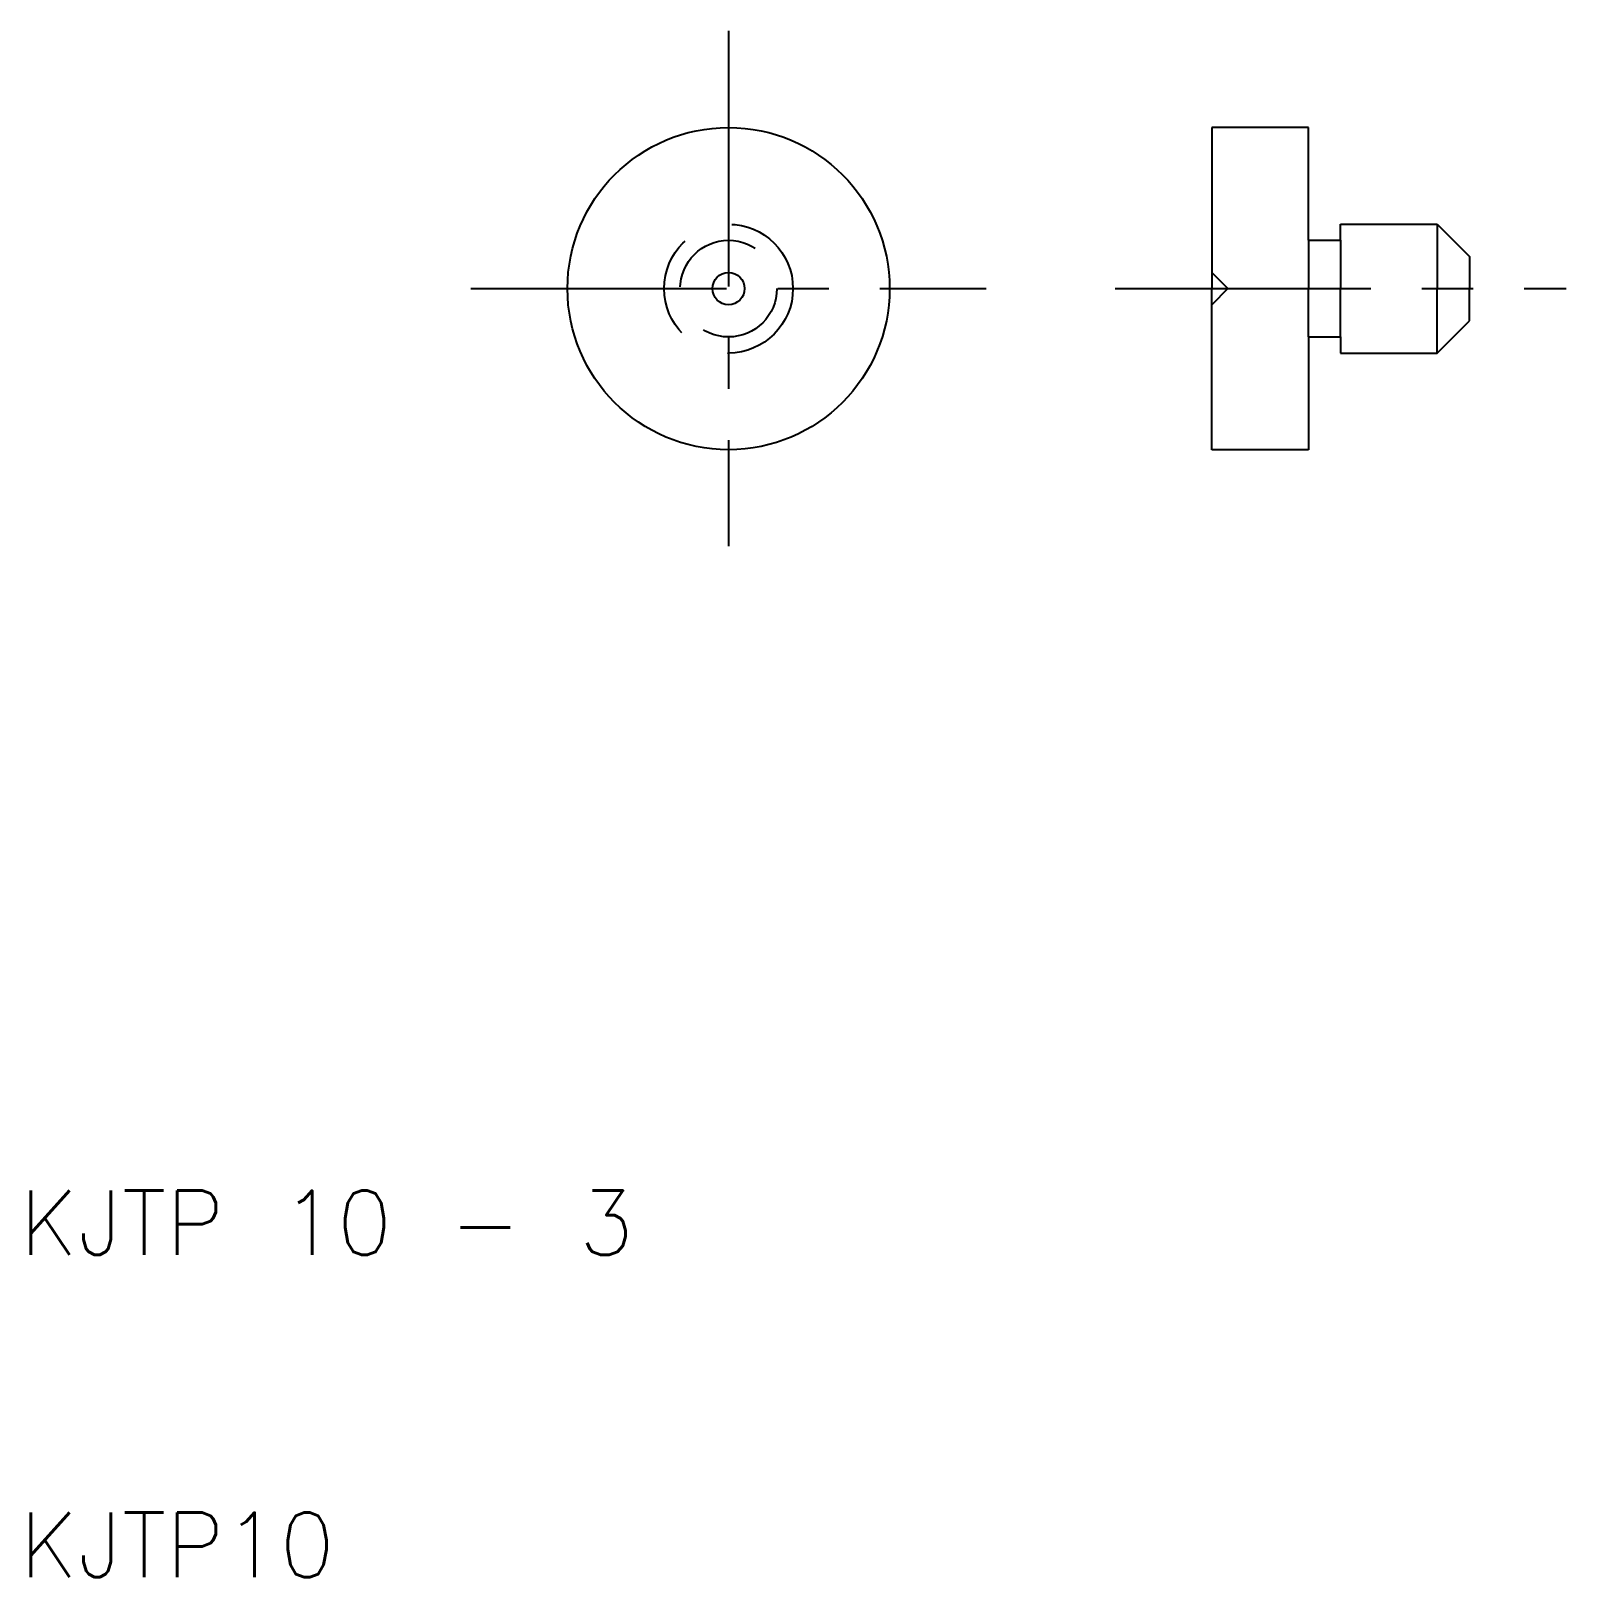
# Model space of a CAD drawing. Extents: x 10.3 to 58, y 10 to 58.
import ezdxf

# ---------------------------------------------------------------- set-up
doc = ezdxf.new("R2010")
doc.units = 0
doc.header["$LTSCALE"] = 0.25
doc.linetypes.add('CENTER', pattern=[50.8, 31.75, -6.35, 6.35, -6.35])
doc.linetypes.add('DASHED', pattern=[19.05, 12.7, -6.35])
doc.layers.get('0').update_dxf_attribs({"linetype": 'CONTINUOUS'})
doc.layers.add('CENTER', color=1, linetype='CENTER')
doc.styles.get("Standard").update_dxf_attribs({"font": 'txt.shx', "bigfont": 'extfont.shx'})

msp = doc.modelspace()

# ---------------------------------------------------------------- linework, layer by layer
for p, q in [((50, 55), (47, 55)), ((47, 55), (47, 50)), ((50, 51.5), (50, 55)), ((51, 51.5), (51, 52)), ((51, 52), (54, 52)), ((54, 52), (55, 51)), ((54, 52), (54, 50)), ((50, 51.5), (51, 51.5)), ((50, 51.5), (50, 50)), ((51, 51.5), (51, 50)), ((55, 51), (55, 50)), ((47, 45), (47, 50)), ((50, 48.5), (50, 50)), ((51, 48.5), (51, 50)), ((54, 48), (54, 50)), ((55, 49), (55, 50)), ((54, 48), (55, 49)), ((50, 48.5), (51, 48.5)), ((50, 48.5), (50, 45)), ((51, 48.5), (51, 48)), ((51, 48), (54, 48)), ((50, 45), (47, 45))]:
    msp.add_line(p, q)
at = {"color": 3, "linetype": 'DASHED'}
for q in [(47, 50.5), (47, 49.5)]:
    msp.add_line((47.5, 50), q, dxfattribs=at)
for radius in [5, 0.5]:
    msp.add_circle((32, 50), radius)
for radius in [2, 1.5]:
    msp.add_circle((32, 50), radius, dxfattribs=at)
at = {"layer": 'CENTER', "color": 1, "linetype": 'CENTER'}
for p, q in [((32, 58), (32, 42)), ((24, 50), (40, 50)), ((44, 50), (58, 50))]:
    msp.add_line(p, q, dxfattribs=at)

# ---------------------------------------------------------------- texts
for s, p in [('KJTP 10 - 3', (10, 20)), ('KJTP10', (10, 10))]:
    msp.add_text(s, height=2).set_placement(p)

doc.saveas('drawing.dxf')
